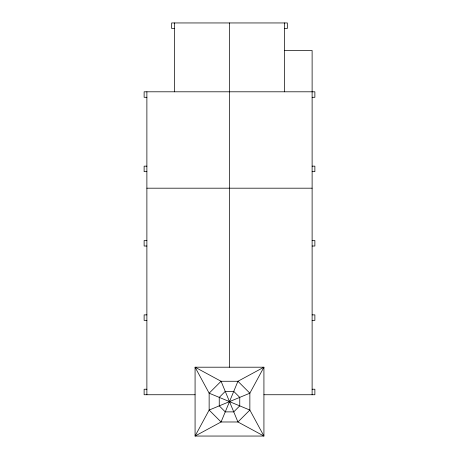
<?xml version="1.0" encoding="UTF-8"?>
<svg xmlns="http://www.w3.org/2000/svg" width="459" height="459" viewBox="0 0 459 459"><rect width="100%" height="100%" fill="white"/><g stroke="black" fill="none" stroke-linecap="round" stroke-linejoin="round"><path stroke-width="0.69" d="M174.42 28.458L171.666 28.458L171.666 22.95L287.334 22.95L287.334 28.458L284.58 28.458M284.58 50.49L312.12 50.49L312.12 394.74M146.88 97.308L144.126 97.308L144.126 91.8L314.874 91.8L314.874 97.308L312.12 97.308M146.88 166.158L144.126 166.158L144.126 171.666L146.88 171.666M312.12 166.158L314.874 166.158L314.874 171.666L312.12 171.666M146.88 188.19L312.12 188.19M146.88 240.516L144.126 240.516L144.126 246.024L146.88 246.024M312.12 240.516L314.874 240.516L314.874 246.024L312.12 246.024M146.88 314.874L144.126 314.874L144.126 320.382L146.88 320.382M312.12 314.874L314.874 314.874L314.874 320.382L312.12 320.382M146.88 389.232L144.126 389.232L144.126 394.74L195.075 394.74M312.12 389.232L314.874 389.232L314.874 394.74L263.925 394.74M284.58 22.95L284.58 91.8M229.5 22.95L229.5 367.2M174.42 22.95L174.42 91.8M146.88 91.8L146.88 394.74M237.934 381.268L221.066 421.982L195.075 436.05L195.075 367.2L263.925 367.2L263.925 436.05L195.075 436.05L209.143 410.059L209.143 393.191L195.075 367.2L221.066 381.268L237.934 381.268L263.925 367.2L249.857 393.191L249.857 410.059L263.925 436.05L237.934 421.982L221.066 421.982L209.143 410.059L249.857 393.191L237.934 381.268M221.066 381.268L209.143 393.191L249.857 410.059L237.934 421.982L221.066 381.268M225.254 391.372L219.247 397.379L219.247 405.871L225.254 411.878L233.746 411.878L239.753 405.871L239.753 397.379L233.746 391.372L225.254 391.372"/></g></svg>
